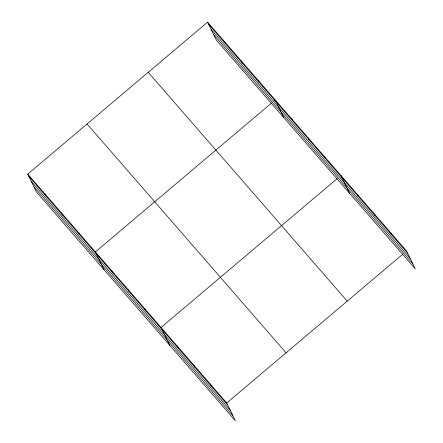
<?xml version="1.0" encoding="UTF-8"?>
<svg xmlns="http://www.w3.org/2000/svg" width="443" height="443" viewBox="0 0 443 443"><rect width="100%" height="100%" fill="white"/><g stroke="black" fill="none" stroke-linecap="round" stroke-linejoin="round"><path stroke-width="0.66" d="M27.726 174.143L226.711 402.98L235.427 420.85L36.442 192.013L27.726 174.143L207.573 22.15L406.558 250.987L415.274 268.857L216.289 40.02L207.573 22.15M271.587 103.036L95.378 251.945L104.094 269.815M274.189 100.838L275.23 99.957L283.946 117.821M337.25 178.551L161.047 327.466L169.763 345.335M226.711 402.98L402.914 254.072M208.575 24.21L407.566 253.047M211.123 29.426L410.107 258.263M213.742 34.803L412.732 263.64M148.222 72.309L347.212 301.146M87.077 123.985L286.062 352.822M28.729 176.203L227.719 405.04M31.276 181.42L230.26 410.257M33.895 186.796L232.885 415.634M390.145 232.11L391.147 234.17M373.726 213.233L374.734 215.292M357.313 194.35L358.315 196.41M340.894 175.472L349.61 193.342M324.475 156.595L325.483 158.655M308.062 137.712L309.064 139.772M291.644 118.835L292.651 120.895M258.313 80.504L259.321 82.564M241.402 61.051L242.404 63.111M224.485 41.603L225.493 43.663M210.298 384.103L211.3 386.163M193.879 365.22L194.881 367.28M177.46 346.343L178.468 348.403M144.628 308.583L145.636 310.643M128.215 289.705L129.218 291.765M111.797 270.828L112.804 272.888M78.466 232.497L79.474 234.557M61.555 213.044L62.557 215.104M44.638 193.591L45.646 195.651"/></g></svg>
